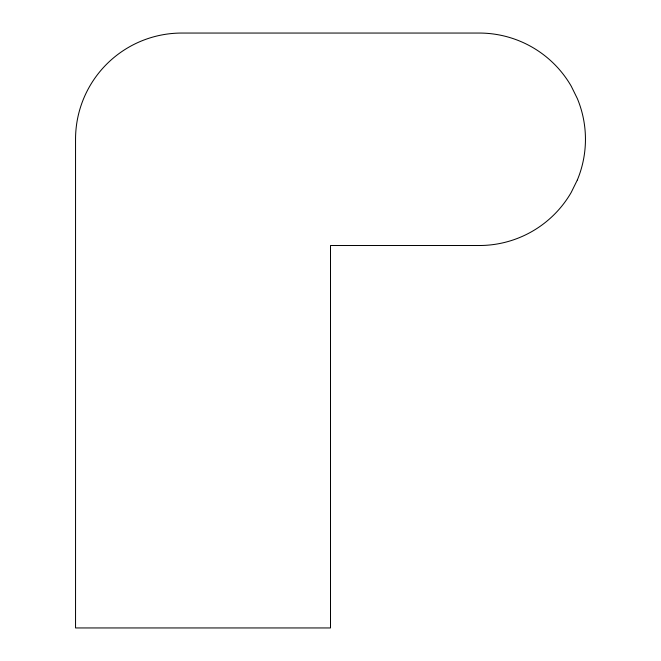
<?xml version="1.0" encoding="UTF-8"?>
<svg xmlns="http://www.w3.org/2000/svg" width="661" height="661" viewBox="0 0 661 661"><rect width="100%" height="100%" fill="white"/><g stroke="black" fill="none" stroke-linecap="round" stroke-linejoin="round"><path stroke-width="0.99" d="M577.367 179.932L571.228 192.401A106.231 106.231 0 0 1 479.225 245.512L330.5 245.512L330.5 627.95L75.544 627.95L75.544 139.281A106.231 106.231 0 0 1 181.775 33.05L479.225 33.05A106.231 106.231 0 0 1 571.228 86.17L577.367 98.629A106.231 106.231 0 0 1 577.367 179.932"/></g></svg>
